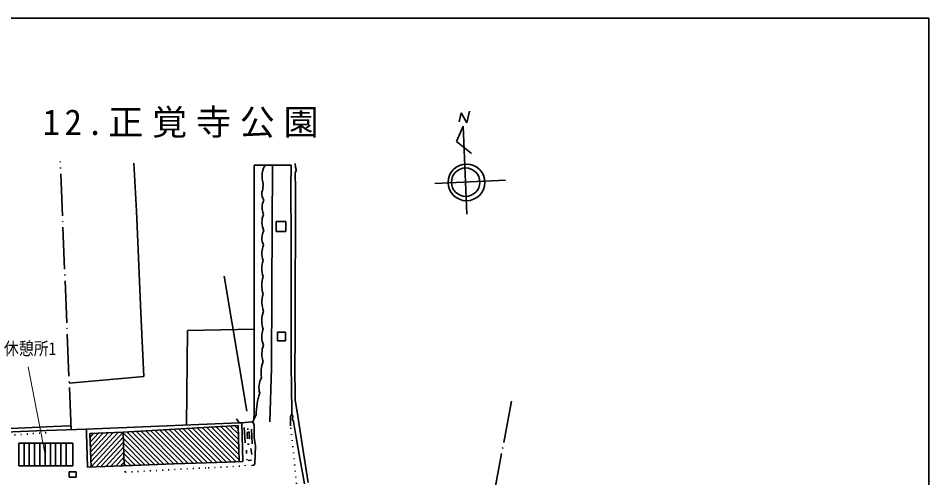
# Model space of a CAD drawing. Units: millimetres, scale not verified. Extents: x 0 to 210000, y 0 to 148500.
# Drawn here: x 80210 to 210000, y 83021 to 148500 of the extents above; entities that cross this region are included whole.
import ezdxf
from ezdxf.enums import TextEntityAlignment as Align

# ---------------------------------------------------------------- set-up
doc = ezdxf.new("R2010")
doc.units = ezdxf.units.MM
doc.header["$LTSCALE"] = 500
doc.linetypes.add('DOTTED', pattern=[1.75, 0.25, -1.5])
doc.linetypes.add('LONG_DASHED_DOTTED', pattern=[15.25, 12, -1.5, 0.25, -1.5])
doc.layers.add('グループ[0](0)-D-STR(1)', color=7, linetype='Continuous', lineweight=35)
doc.layers.add('グループ[0](0)-V-nasSTD(0)', color=7, linetype='Continuous', lineweight=35)
doc.styles.add('ＭＳ ゴシック', font='')
doc.styles.get('ＭＳ ゴシック').set_extended_font_data('MS Gothic')

msp = doc.modelspace()

# ---------------------------------------------------------------- linework, layer by layer
at = {"layer": 'グループ[0](0)-D-STR(1)'}
for p, q in [((143345.2, 135002.6), (143069.7, 133725.4)), ((144171.6, 133575.2), (143345.2, 135002.6)), ((144522.2, 135278.1), (144171.6, 133575.2)), ((143620.6, 133124.4), (142694.1, 130920.7)), ((144150.2, 120561.8), (143620.6, 133124.4)), ((142694.1, 130920.7), (144797.6, 129217.8)), ((97055.8, 121016.6), (96693.5, 127827.9)), ((113851.5, 127561.6), (113836.9, 124392.3)), ((114555.2, 127581), (113851.5, 127561.6)), ((119107.7, 127551.9), (114555.2, 127581)), ((116352.3, 109945.5), (116465, 127568.8)), ((119093.1, 126901.5), (119107.7, 127551.9)), ((119745, 127267.7), (119704.7, 127811.2)), ((119815.4, 126965.8), (119745, 127267.7)), ((119088.3, 125057.2), (119093.1, 126901.5)), ((119694.7, 126422.3), (119815.4, 126835)), ((119714.8, 124248.5), (119694.7, 126422.3)), ((119815.4, 126835), (119815.4, 126965.8)), ((119078.6, 122154.9), (119088.3, 125057.2)), ((139588.9, 124973.6), (149683.7, 125422.3)), ((113836.9, 124392.3), (113836.9, 120936.7)), ((119710.8, 117413.1), (119714.8, 124248.5)), ((119098, 119315.7), (119078.6, 122154.9)), ((97302.2, 115509.6), (97055.8, 121016.6)), ((113836.9, 120936.7), (113836.9, 115879.5)), ((116995.4, 119519.7), (116995.4, 118117.4)), ((118372.7, 119519.7), (116995.4, 119519.7)), ((118372.7, 118117.4), (118372.7, 119519.7)), ((116995.4, 118117.4), (118372.7, 118117.4)), ((119117.4, 116481.3), (119098, 119315.7)), ((119686.6, 111072.8), (119710.8, 117413.1)), ((113836.9, 115879.5), (113832.1, 112025.9)), ((119102.9, 114918.5), (119117.4, 116481.3)), ((97693.5, 106524.5), (97302.2, 115509.6)), ((119117.4, 112705.4), (119102.9, 114918.5)), ((112811.9, 92525.9), (109566.4, 111746.4)), ((113832.1, 112025.9), (113856.3, 107895.7)), ((119102.9, 110230.2), (119117.4, 112705.4)), ((119674.5, 102413.7), (119686.6, 111072.8)), ((116328.1, 98629.6), (116352.3, 109945.5)), ((119112.6, 107119.1), (119102.9, 110230.2)), ((113856.3, 107895.7), (113822.4, 103862.5)), ((98135.9, 97467.7), (97693.5, 106524.5)), ((119132, 104411), (119112.6, 107119.1)), ((104191.2, 90534.7), (104337.5, 103993.3)), ((104337.5, 103993.3), (113825.3, 104208.1)), ((113822.4, 103862.5), (113831.9, 92059.6)), ((119127.1, 101678.5), (119132, 104411)), ((117150.6, 103758.1), (117150.6, 102526)), ((118322.6, 103758.1), (117150.6, 103758.1)), ((118322.6, 102526), (118322.6, 103758.1)), ((117150.6, 102526), (118322.6, 102526)), ((119102.9, 98616), (119127.1, 101678.5)), ((119638.3, 99177.1), (119674.5, 102413.7)), ((119674.5, 94104.9), (119638.3, 99177.1)), ((87476.7, 96511.9), (98135.9, 97467.7)), ((116074.6, 90998.2), (116328.1, 98629.6)), ((119151.4, 96242.7), (119102.9, 98616)), ((119195.1, 92102.8), (119151.4, 96242.7)), ((120048.9, 91822.4), (119674.5, 94104.9)), ((111694.3, 90839.8), (111319.9, 91431.6)), ((113530, 91008.9), (112068.7, 90827.8)), ((113759.4, 91105.5), (113530, 91008.9)), ((113644.7, 91057.2), (113829.3, 90494.4)), ((113831.9, 92059.6), (113759.4, 91105.5)), ((119019.9, 90428.1), (119029.7, 91754.4)), ((119029.7, 91754.4), (119195.1, 92102.8)), ((119340.7, 91787.3), (119195.1, 92102.8)), ((119316.4, 91360.2), (119340.7, 91787.3)), ((119462, 91025.3), (119316.4, 91360.2)), ((119794, 89023.8), (119462, 91025.3)), ((120882.2, 86593.2), (120048.9, 91822.4)), ((82812.4, 89687.4), (69820.5, 89195.9)), ((76378.8, 89905.1), (81201.1, 90126.4)), ((81201.1, 90126.4), (85213.9, 90330.2)), ((89922.6, 89954.4), (82812.4, 89687.4)), ((85213.9, 90330.2), (87722.1, 90431.4)), ((89922.6, 89954.4), (111694.3, 90839.8)), ((89925, 89325.5), (89922.6, 89954.4)), ((95146.6, 89514.2), (111549.5, 90464.6)), ((111549.5, 90464.6), (95146.6, 89514.2)), ((101032.1, 84937), (96383.3, 89585.8)), ((101032.1, 84937), (96383.3, 89585.8)), ((101714.6, 84961.6), (97051.6, 89624.6)), ((101714.6, 84961.6), (97051.6, 89624.6)), ((102397, 84986.3), (97720, 89663.3)), ((102397, 84986.3), (97720, 89663.3)), ((103079.4, 85011), (98388.4, 89702)), ((103079.4, 85011), (98388.4, 89702)), ((103761.8, 85035.7), (99056.8, 89740.7)), ((103761.8, 85035.7), (99056.8, 89740.7)), ((104444.2, 85060.4), (99725.2, 89779.5)), ((104444.2, 85060.4), (99725.2, 89779.5)), ((105126.6, 85085.2), (100393.5, 89818.2)), ((105126.6, 85085.2), (100393.5, 89818.2)), ((105809, 85109.9), (101061.9, 89856.9)), ((105809, 85109.9), (101061.9, 89856.9)), ((106491.3, 85134.6), (101730.3, 89895.6)), ((106491.3, 85134.6), (101730.3, 89895.6)), ((107173.7, 85159.3), (102398.7, 89934.4)), ((107173.7, 85159.3), (102398.7, 89934.4)), ((107856.1, 85184), (103067.1, 89973.1)), ((107856.1, 85184), (103067.1, 89973.1)), ((108538.5, 85208.8), (103735.4, 90011.8)), ((108538.5, 85208.8), (103735.4, 90011.8)), ((109220.9, 85233.5), (104403.8, 90050.6)), ((109220.9, 85233.5), (104403.8, 90050.6)), ((109903.3, 85258.2), (105072.2, 90089.3)), ((109903.3, 85258.2), (105072.2, 90089.3)), ((110587.2, 85281.3), (105740.6, 90128)), ((110587.2, 85281.3), (105740.6, 90128)), ((111271.7, 85304), (106409, 90166.7)), ((111271.7, 85304), (106409, 90166.7)), ((111711.7, 85571.1), (107077.3, 90205.5)), ((111711.7, 85571.1), (107077.3, 90205.5)), ((111687.4, 86302.5), (107745.7, 90244.2)), ((111687.4, 86302.5), (107745.7, 90244.2)), ((111663.2, 87033.8), (108414.1, 90282.9)), ((111663.2, 87033.8), (108414.1, 90282.9)), ((111638.9, 87765.2), (109082.5, 90321.6)), ((111638.9, 87765.2), (109082.5, 90321.6)), ((111614.7, 88496.5), (109750.9, 90360.4)), ((111614.7, 88496.5), (109750.9, 90360.4)), ((111590.4, 89227.9), (110419.2, 90399.1)), ((111590.4, 89227.9), (110419.2, 90399.1)), ((111566.2, 89959.2), (111087.6, 90437.8)), ((111566.2, 89959.2), (111087.6, 90437.8)), ((111549.5, 90464.6), (111720, 85318.9)), ((111720, 85318.9), (111549.5, 90464.6)), ((112068.7, 90827.8), (111694.3, 90839.8)), ((112068.7, 90827.8), (112243.9, 85336.3)), ((112409.4, 90171.8), (112555.4, 88001.5)), ((113056.3, 89963.1), (112847.6, 89963.1)), ((112847.6, 89462.3), (113118.9, 89587.5)), ((113118.9, 89587.5), (113181.5, 88585.8)), ((113473.7, 89942.3), (113536.3, 87855.4)), ((113829.3, 90494.4), (113854.5, 88766.7)), ((89925, 89325.5), (90097.9, 84541.9)), ((90424.7, 89343.6), (95146.6, 89514.2)), ((90424.7, 89343.6), (90597.6, 84560)), ((90934, 89362), (90443.4, 88827.6)), ((91636.1, 89387.3), (90469.1, 88116.3)), ((92338.2, 89412.7), (90494.8, 87405.1)), ((93040.3, 89438.1), (90520.5, 86693.8)), ((93742.4, 89463.4), (90546.2, 85982.5)), ((94444.5, 89488.8), (90571.9, 85271.2)), ((95146.6, 89514.2), (90597.6, 84560)), ((95172.3, 88802.9), (91299.7, 84585.3)), ((95146.6, 89514.2), (95319.5, 84730.6)), ((95146.6, 89514.2), (95319.5, 84730.6)), ((99667.2, 84887.7), (95150.6, 89404.3)), ((99667.2, 84887.7), (95150.6, 89404.3)), ((98984.8, 84863), (95177.1, 88670.6)), ((98984.8, 84863), (95177.1, 88670.6)), ((100349.7, 84912.3), (95714.9, 89547.1)), ((100349.7, 84912.3), (95714.9, 89547.1)), ((112868.5, 88585.8), (112847.6, 89462.3)), ((113854.5, 88766.7), (114039, 87592.6)), ((120240.1, 86315.6), (119794, 89023.8)), ((80293.3, 87945.7), (80293.3, 84740.3)), ((88006.3, 87945.7), (80293.3, 87945.7)), ((81043.3, 87945.7), (81043.3, 84740.3)), ((81793.3, 87945.7), (81793.3, 84740.3)), ((82543.3, 87945.7), (82543.3, 84740.3)), ((83293.3, 87945.7), (83293.3, 84740.3)), ((84043.3, 87945.7), (84043.3, 84740.3)), ((84793.3, 87945.7), (84793.3, 84740.3)), ((85543.3, 87945.7), (85543.3, 84740.3)), ((86293.3, 87945.7), (86293.3, 84740.3)), ((87043.3, 87945.7), (87043.3, 84740.3)), ((88006.3, 84740.3), (88006.3, 87945.7)), ((95198, 88091.6), (92001.8, 84610.7)), ((95223.7, 87380.3), (92703.9, 84636.1)), ((98302.3, 84838.3), (95203.6, 87937)), ((98302.3, 84838.3), (95203.6, 87937)), ((97619.9, 84813.7), (95230.1, 87203.4)), ((97619.9, 84813.7), (95230.1, 87203.4)), ((112764.1, 86978.9), (112764.1, 86478.1)), ((113118.9, 87834.5), (112910.2, 87834.5)), ((113390.2, 87208.5), (113515.4, 86352.9)), ((114039, 87592.6), (113946.7, 85026.3)), ((95249.4, 86669.1), (93406, 84661.4)), ((95275.1, 85957.8), (94108.1, 84686.8)), ((96937.4, 84789), (95256.6, 86469.8)), ((96937.4, 84789), (95256.6, 86469.8)), ((96255, 84764.4), (95283.1, 85736.2)), ((96255, 84764.4), (95283.1, 85736.2)), ((120994.9, 82157.2), (120240.1, 86315.6)), ((121546.4, 82342.1), (120882.2, 86593.2)), ((80293.3, 84740.3), (88006.3, 84740.3)), ((102456.9, 84988.4), (90097.9, 84541.9)), ((95300.8, 85246.5), (94810.2, 84712.2)), ((95572.5, 84739.7), (95309.6, 85002.6)), ((95572.5, 84739.7), (95309.6, 85002.6)), ((95319.5, 84730.6), (102456.9, 84988.4)), ((110058, 85263.8), (102456.9, 84988.4)), ((102456.9, 84988.4), (110058, 85263.8)), ((112243.9, 85336.3), (110058, 85263.8)), ((110058, 85263.8), (111720, 85318.9)), ((113473.7, 85539), (112993.7, 85497.3)), ((113812.5, 84808.2), (113468.7, 84783.1)), ((113946.7, 85026.3), (113812.5, 84808.2)), ((87475.4, 83879.7), (87475.4, 83086.7)), ((88456.3, 83879.7), (87475.4, 83879.7)), ((87475.4, 83086.7), (88456.3, 83086.7)), ((88456.3, 83086.7), (88456.3, 83879.7))]:
    msp.add_line(p, q, dxfattribs=at)
at = {"layer": 'グループ[0](0)-D-STR(1)', "linetype": 'LONG_DASHED_DOTTED'}
for p, q in [((87744.6, 89872.6), (86203.8, 128062.9)), ((145192.3, 65577.9), (150656.6, 94687.2))]:
    msp.add_line(p, q, dxfattribs=at)
at = {"layer": 'グループ[0](0)-D-STR(1)', "lineweight": 18}
msp.add_line((84043.3, 86343), (81620.5, 98825), dxfattribs=at)
at = {"layer": 'グループ[0](0)-D-STR(1)', "linetype": 'DOTTED'}
for p, q in [((119878.6, 82169.4), (119021.8, 90684.2)), ((84181.7, 89440.5), (71835.9, 88564.1)), ((112544.4, 84714.2), (113037.2, 86308.3)), ((95006.7, 84719.3), (95487.2, 83801.2)), ((95487.2, 83801.2), (107298.3, 84453.3)), ((107298.3, 84453.3), (112544.4, 84714.2))]:
    msp.add_line(p, q, dxfattribs=at)
at = {"layer": 'グループ[0](0)-D-STR(1)'}
for centre, radius in [((144109, 125110.9), 2617.1), ((143983.7, 125135.9), 2026.2)]:
    msp.add_circle(centre, radius, dxfattribs=at)
for centre, radius, start, end in [((117897.2, 126045), 2931.5, 148.52578, 188.9069), ((111598.6, 124738.2), 3507.7, 342.75475, 14.07275), ((116366.8, 123468.6), 1436.6, 170.79928, 217.33897), ((117582.3, 121500.5), 2600.4, 155.05353, 201.5771), ((117985.5, 119436.8), 3030.9, 158.56882, 203.8058), ((117065.8, 117177.2), 2123.3, 150.79036, 207.13893), ((118043, 115034.7), 3097.8, 157.73122, 199.77805), ((118438.4, 112821.8), 3509.3, 160.61589, 198.78101), ((118979.1, 110454.5), 4056.6, 162.23923, 198.31169), ((118595.2, 108038.8), 3650.2, 161.78254, 201.03934), ((118529.8, 105396.2), 3597.2, 158.26371, 199.55386), ((118025.2, 103081.4), 3091.6, 158.9419, 202.27066), ((118352.2, 100711.2), 3405.8, 159.39548, 199.41709), ((118788.9, 98042.7), 3959.1, 157.16818, 190.68691), ((117423.7, 95894.8), 2894, 150.75738, 196.22058), ((123266.5, 92084.1), 9129.4, 160.80048, 180.63659), ((117777.6, 89746), 4272.2, 148.43012, 159.79633)]:
    msp.add_arc(centre, radius, start, end, dxfattribs=at)
at = {"layer": 'グループ[0](0)-V-nasSTD(0)'}
for p, q in [((0, 148500), (210000, 148500)), ((210000, 148500), (210000, 0))]:
    msp.add_line(p, q, dxfattribs=at)

# ---------------------------------------------------------------- texts
at = {"layer": 'グループ[0](0)-D-STR(1)', "style": 'ＭＳ ゴシック', "width": 0.85}
msp.add_text('休憩所1', height=1833, dxfattribs=at).set_placement((78171.3, 99964), align=Align.BOTTOM_LEFT)
at = {"layer": 'グループ[0](0)-D-STR(1)', "insert": (83685.2, 131435.4), "char_height": 3666, "attachment_point": 7, "style": 'ＭＳ ゴシック'}
msp.add_mtext('\\T1.25;12.正覚寺公園', dxfattribs=at)

doc.saveas('drawing.dxf')
